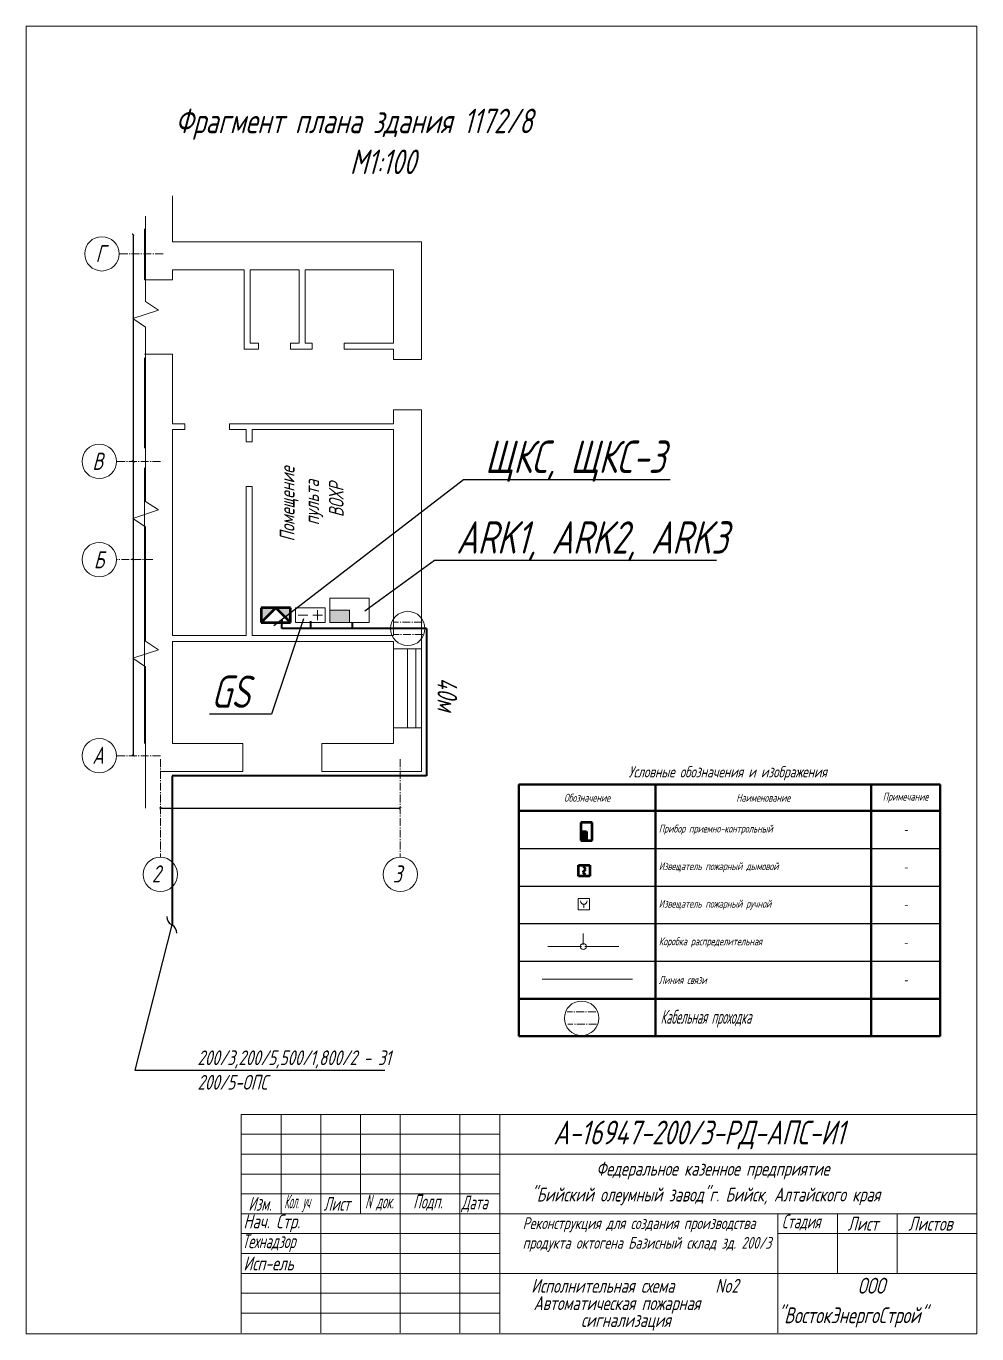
# Model space of a CAD drawing. Header units: millimetres. Extents: x 10081 to 14674, y 790 to 10644.
# Drawn here: x 13705 to 14674, y 9311 to 10644 of the extents above; entities that cross this region are included whole.
import ezdxf
from ezdxf import colors
from ezdxf.entities.mleader import LeaderData, LeaderLine
from ezdxf.math import Vec2, Vec3

# ---------------------------------------------------------------- set-up
doc = ezdxf.new("R2010")
doc.units = ezdxf.units.MM
doc.linetypes.add('GOST2.303 6', pattern=[12, 8, -1.5, 1, -1.5])
doc.linetypes.add('gost6', pattern=[12, 8, -1.5, 1, -1.5])
doc.layers.get('Defpoints').update_dxf_attribs({"color": 33})
for name, color, linetype, lineweight in [('Датчики (Вновь)', 2, 'Continuous', 50), ('ИИ_ОФОРМЛЕНИЕ_025', 7, 'Continuous', 25), ('Линия выноска', 137, 'Continuous', 20), ('Линия связи (Вновь)', 3, 'Continuous', 60), ('Осевая', 4, 'gost6', 25), ('ППК и др. приБоры', 171, 'Continuous', 50), ('Размерная', 4, 'Continuous', 25), ('Рамка толстая', 7, 'Continuous', 60), ('Рамка тонкая', 5, 'Continuous', 25), ('Связь', 84, 'Continuous', 50), ('Строительный', 251, 'Continuous', 13), ('ТаБлица', 253, 'Continuous', 25), ('текст', 7, 'Continuous', 25), ('Щиты пульты (Вновь)', 5, 'Continuous', 50), ('Элемент эл. схем', 7, 'Continuous', 35)]:
    doc.layers.add(name, color=color, linetype=linetype, lineweight=lineweight)
doc.layers.add('Текст.', color=51, linetype='Continuous')
doc.styles.add('Simplex', font='simplex.shx', dxfattribs={"width": 0.7, "oblique": 15})
doc.styles.get("Standard").update_dxf_attribs({"font": 'arial.ttf'})
doc.dimstyles.new('Simplex', dxfattribs={"dimtxt": 2.5, "dimasz": 2.5, "dimexe": 1.25, "dimexo": 0.625, "dimtad": 1, "dimtxsty": 'Simplex', "dimcen": 2.5, "dimclrt": 2, "dimadec": 0, "dimazin": 0, "dimtfac": 1, "dimtmove": 0, "dimatfit": 3, "dimfxl": 1, "dimarcsym": 0})

# ---------------------------------------------------------------- blocks, each defined once
blk = doc.blocks.new('_ArchTick')
at = {"color": 0, "linetype": 'ByBlock', "const_width": 0.15}
blk.add_lwpolyline([(-0.5, -0.5), (0.5, 0.5)], dxfattribs=at)
blk = doc.blocks.new('*D37')
at = {"layer": 'Defpoints', "color": 0, "lineweight": 40, "transparency": 16777216}
for p in [(13814, 10200.5), (13814, 10100.5), (13814, 10100.5)]:
    blk.add_point(p, dxfattribs=at)
at = {"layer": 'Размерная', "color": 0, "lineweight": -2, "transparency": 16777216}
for p, q in [((13813.3, 10200.5), (13812.7, 10200.5)), ((13814, 10200.5), (13814, 10100.5)), ((13813.3, 10100.5), (13812.7, 10100.5))]:
    blk.add_line(p, q, dxfattribs=at)
at = {"layer": 'Размерная', "color": 0, "lineweight": -2, "transparency": 16777216, "xscale": 2.5, "yscale": 2.5, "zscale": 2.5}
for p, rotation in [((13814, 10200.5), 90), ((13814, 10100.5), 270)]:
    blk.add_blockref('_ArchTick', p, dxfattribs=dict(at, rotation=rotation))
blk = doc.blocks.new('*D38')
at = {"layer": 'Defpoints', "color": 0, "lineweight": 40, "transparency": 16777216}
for p in [(13814.2, 10432), (13814, 10200.5), (13814.2, 10200.5)]:
    blk.add_point(p, dxfattribs=at)
at = {"layer": 'Размерная', "color": 0, "lineweight": -2, "transparency": 16777216}
for p, q in [((13813.5, 10432), (13812.9, 10432)), ((13814.2, 10432), (13814.2, 10200.5)), ((13814.6, 10200.5), (13815.4, 10200.5))]:
    blk.add_line(p, q, dxfattribs=at)
at = {"layer": 'Размерная', "color": 0, "lineweight": -2, "transparency": 16777216, "xscale": 2.5, "yscale": 2.5, "zscale": 2.5}
for p, rotation in [((13814.2, 10432), 90), ((13814.2, 10200.5), 270)]:
    blk.add_blockref('_ArchTick', p, dxfattribs=dict(at, rotation=rotation))
blk = doc.blocks.new('*D39')
at = {"layer": 'Defpoints', "color": 0, "lineweight": 40, "transparency": 16777216}
for p in [(13814, 10100.5), (13814, 9900.5), (13814, 9900.5)]:
    blk.add_point(p, dxfattribs=at)
at = {"layer": 'Размерная', "color": 0, "lineweight": -2, "transparency": 16777216}
for p, q in [((13813.3, 10100.5), (13812.7, 10100.5)), ((13814, 10100.5), (13814, 9900.5)), ((13813.3, 9900.5), (13812.7, 9900.5))]:
    blk.add_line(p, q, dxfattribs=at)
at = {"layer": 'Размерная', "color": 0, "lineweight": -2, "transparency": 16777216, "xscale": 2.5, "yscale": 2.5, "zscale": 2.5}
for p, rotation in [((13814, 10100.5), 90), ((13814, 9900.5), 270)]:
    blk.add_blockref('_ArchTick', p, dxfattribs=dict(at, rotation=rotation))
blk = doc.blocks.new('*D36')
at = {"layer": 'Defpoints', "color": 0, "lineweight": 40, "transparency": 16777216}
for p in [(13841.7, 9847), (14086.2, 9847), (14086.2, 9847)]:
    blk.add_point(p, dxfattribs=at)
at = {"layer": 'Размерная', "color": 0, "lineweight": -2, "transparency": 16777216}
for p, q in [((13841.7, 9847.6), (13841.7, 9848.2)), ((13841.7, 9847), (14086.2, 9847)), ((14086.2, 9847.6), (14086.2, 9848.2))]:
    blk.add_line(p, q, dxfattribs=at)
at = {"layer": 'Размерная', "color": 0, "lineweight": -2, "transparency": 16777216, "xscale": 2.5, "yscale": 2.5, "zscale": 2.5, "rotation": 180}
blk.add_blockref('_ArchTick', (13841.7, 9847), dxfattribs=at)
at = {"layer": 'Размерная', "color": 0, "lineweight": -2, "transparency": 16777216, "xscale": 2.5, "yscale": 2.5, "zscale": 2.5}
blk.add_blockref('_ArchTick', (14086.2, 9847), dxfattribs=at)
blk = doc.blocks.new('_Integral')
at = {"color": 0, "linetype": 'ByBlock', "lineweight": -2}
for centre, start, end in [((0.445, -0.091), 102, 168), ((-0.445, 0.091), 282, 348)]:
    blk.add_arc(centre, 0.454, start, end, dxfattribs=at)
blk = doc.blocks.new('A$C34980ADB')
at = {"layer": 'ППК и др. приБоры', "lineweight": 18}
blk.add_hatch(color=256, dxfattribs=at).paths.add_polyline_path([(5, 4), (2.5, 4), (2.5, 0), (5, 0)])
for p, q in [((5, 8), (0, 8)), ((0, 8), (0, 0)), ((5, 0), (5, 8)), ((5, 4), (2.5, 4)), ((2.5, 4), (2.5, 0)), ((0, 0), (5, 0))]:
    blk.add_line(p, q, dxfattribs=at)
blk = doc.blocks.new('A$C5E2B28DD')
at = {"layer": 'Щиты пульты (Вновь)'}
h = blk.add_hatch(color=256, dxfattribs=at)
h.paths.add_polyline_path([(0, 0), (3, 0), (0, 3)])
h.paths.add_polyline_path([(0, 6), (0, 3), (3, 6)])
for p, q in [((3, 6), (0, 6)), ((0, 6), (0, 0)), ((0, 3), (3, 6)), ((3, 0), (3, 6)), ((3, 0), (0, 3)), ((0, 0), (3, 0))]:
    blk.add_line(p, q, dxfattribs=at)
blk = doc.blocks.new('_None')
blk = doc.blocks.new('*T142')
at = {"layer": 'ТаБлица', "color": 0, "linetype": 'ByBlock', "lineweight": 40, "transparency": 16777216}
for p, q in [((0, 0), (429.2, 0)), ((0, 0), (0, -256.6)), ((139.2, 0), (139.2, -256.6)), ((359, 0), (359, -256.6)), ((429.2, 0), (429.2, -256.6)), ((0, -26.8), (429.2, -26.8)), ((0, -218.3), (429.2, -218.3)), ((0, -256.6), (429.2, -256.6))]:
    blk.add_line(p, q, dxfattribs=at)
at = {"layer": 'ТаБлица', "color": 5, "linetype": 'ByBlock', "lineweight": 25, "transparency": 16777216}
for p, q in [((0, -65.1), (429.2, -65.1)), ((0, -103.4), (429.2, -103.4)), ((0, -141.7), (429.2, -141.7)), ((0, -180), (429.2, -180))]:
    blk.add_line(p, q, dxfattribs=at)
at = {"layer": 'ТаБлица', "color": 2, "lineweight": 20, "transparency": 16777216, "char_height": 8.05, "style": 'Simplex'}
for s, insert, width, attachment_point in [('{\\C256;\\c0;Обозначение}', (69.6, -13.4), 139.244, 5), ('{\\C256;\\c0;Наименование}', (249.1, -13.4), 219.744, 5), ('{\\C256;\\c0;Примечание}', (394.1, -13.4), 70.244, 5), ('{\\C256;\\c0;Прибор приемно-контрольный}', (142.7, -46), 212.844, 4), ('-', (394.1, -46), 63.344, 5), ('{\\C256;\\c0;Извещатель пожарный дымовой}', (142.7, -84.3), 212.844, 4), ('-', (394.1, -84.3), 63.344, 5), ('{\\C256;\\c0;Извещатель пожарный ручной}', (142.7, -122.6), 212.844, 4), ('-', (394.1, -122.6), 63.344, 5), ('{\\C256;\\c0;Коробка распределительная}', (142.7, -160.9), 212.844, 4), ('-', (394.1, -160.9), 63.344, 5), ('{\\C256;\\c0;Линия связи}', (142.7, -199.2), 212.844, 4), ('-', (394.1, -199.2), 63.344, 5)]:
    blk.add_mtext(s, dxfattribs=dict(at, insert=insert, width=width, attachment_point=attachment_point))
blk = doc.blocks.new('A$C3B4B2642')
at = {"layer": 'ППК и др. приБоры'}
blk.add_hatch(color=256, dxfattribs=at).paths.add_polyline_path([(4, 2.5), (4, 0), (8, 0), (8, 2.5)])
for p, q in [((0, 5), (0, 0)), ((8, 5), (0, 5)), ((4, 0), (4, 2.5)), ((4, 2.5), (8, 2.5)), ((8, 0), (8, 5)), ((0, 0), (8, 0))]:
    blk.add_line(p, q, dxfattribs=at)
blk = doc.blocks.new('A$C22FD429A')
at = {"layer": 'Датчики (Вновь)', "color": 18, "true_color": 0x000000}
for p, q in [((0, 5), (5, 5)), ((0, 0), (0, 5)), ((5, 0), (0, 0)), ((1.79, 1.79), (3.21, 3.21)), ((1.79, 1.79), (2.85, 0.73)), ((3.21, 3.21), (2.15, 4.27)), ((5, 5), (5, 0))]:
    blk.add_line(p, q, dxfattribs=at)

msp = doc.modelspace()

# ---------------------------------------------------------------- linework, layer by layer
at = {"color": 18, "lineweight": 20, "true_color": 0x000000}
for p, q in [((13924.24474, 9534.80059), (14673.49474, 9534.80059)), ((13924.24474, 9534.80059), (13924.24474, 9312.05059)), ((13964.74474, 9534.80059), (13964.74474, 9433.55059)), ((14005.24474, 9534.80059), (14005.24474, 9312.05059)), ((14045.74474, 9534.80059), (14045.74474, 9433.55059)), ((14086.24474, 9534.80059), (14086.24474, 9312.05059)), ((14146.99474, 9534.80059), (14146.99474, 9312.05059)), ((14187.49474, 9534.80059), (14187.49474, 9312.05059)), ((13924.24474, 9514.55059), (14187.49474, 9514.55059)), ((13924.24474, 9494.30059), (14187.49474, 9494.30059)), ((14187.49474, 9494.30059), (14673.49474, 9494.30059)), ((13924.24474, 9474.05059), (14187.49474, 9474.05059)), ((13924.24474, 9453.80059), (14187.49474, 9453.80059)), ((13924.24474, 9433.55059), (14673.49474, 9433.55059)), ((14470.99474, 9433.55059), (14470.99474, 9312.05059)), ((14531.74474, 9433.55059), (14531.74474, 9372.80059)), ((14592.49474, 9433.55059), (14592.49474, 9372.80059)), ((13924.24474, 9413.30059), (14187.49474, 9413.30059)), ((14470.99474, 9413.30059), (14673.49474, 9413.30059)), ((13924.24474, 9393.05059), (14187.49474, 9393.05059)), ((13924.24474, 9372.80059), (14187.49474, 9372.80059)), ((14187.49474, 9372.80059), (14673.49474, 9372.80059)), ((13924.24474, 9352.55059), (14187.49474, 9352.55059)), ((13924.24474, 9332.30059), (14187.49474, 9332.30059))]:
    msp.add_line(p, q, dxfattribs=at)
at = {"layer": 'Датчики (Вновь)', "color": 5, "lineweight": 20}
for p, q in [((14267.50246, 9754.76757), (14279.00246, 9754.76757)), ((14267.50246, 9743.26757), (14267.50246, 9754.76757)), ((14273.25246, 9745.56757), (14273.25246, 9749.01757)), ((14279.00246, 9754.76757), (14279.00246, 9743.26757)), ((14279.00246, 9743.26757), (14267.50246, 9743.26757))]:
    msp.add_line(p, q, dxfattribs=at)
msp.add_arc((14273.25246, 9752.46757), 3.45, 180, 0, dxfattribs=at)
at = {"layer": 'Линия связи (Вновь)', "color": 18, "lineweight": 35, "true_color": 0x000000}
for p, q in [((13965.65967, 10030.16787), (13965.70523, 10038.58145)), ((14112.97635, 10030.23791), (13965.67641, 10030.1882)), ((13995.13875, 10030.19687), (13995.13875, 10037.70952)), ((14037.64983, 10030.22406), (14037.66617, 10036.13952)), ((14112.97635, 10030.23791), (14113.04885, 9880.0781)), ((14113.08006, 9879.90042), (13853.68746, 9879.85217)), ((13853.68746, 9879.85217), (13853.74159, 9728.43373))]:
    msp.add_line(p, q, dxfattribs=at)
at = {"layer": 'Линия связи (Вновь)', "lineweight": 20}
for p, q in [((14272.66073, 9707.73463), (14272.66073, 9719.23463)), ((14270.93573, 9706.00963), (14236.43573, 9706.00963)), ((14274.38573, 9706.00963), (14308.88573, 9706.00963)), ((14230.80286, 9672.71885), (14322.80286, 9672.71885))]:
    msp.add_line(p, q, dxfattribs=at)
at = {"layer": 'Осевая', "color": 18, "lineweight": 20, "true_color": 0x000000}
for p, q in [((13844.4388, 10412.13765), (13799.64469, 10412.13765)), ((13841.75951, 10200.4644), (13796.9654, 10200.4644)), ((13834.06834, 10100.4644), (13796.9654, 10100.4644)), ((13841.75951, 9900.4644), (13796.9654, 9900.4644)), ((13841.7263, 9896.9644), (13841.7263, 9796.9644)), ((14086.2263, 9896.9644), (14086.2263, 9796.9644))]:
    msp.add_line(p, q, dxfattribs=at)
at = {"layer": 'Рамка толстая', "color": 18, "lineweight": 20, "true_color": 0x000000}
for p, q in [((13705.01564, 10644.24726), (14673.64064, 10644.24726)), ((13705.01564, 10644.24726), (13705.01564, 9311.12226)), ((14673.64064, 10644.24726), (14673.64064, 9311.12226)), ((14673.64064, 9311.12226), (13705.01564, 9311.12226))]:
    msp.add_line(p, q, dxfattribs=at)
at = {"layer": 'Рамка тонкая', "color": 18, "lineweight": 20, "true_color": 0x000000}
for p, q in [((13826.75951, 10450.68426), (13826.75951, 10363.40411)), ((13826.75951, 10363.40411), (13839.69922, 10354.77764)), ((13839.69922, 10354.77764), (13813.81979, 10346.15116)), ((13813.81979, 10346.15116), (13826.75951, 10337.52468)), ((13826.75951, 10337.52468), (13826.75951, 10159.65411)), ((13826.75951, 10159.65411), (13839.69922, 10151.02764)), ((13839.69922, 10151.02764), (13813.81979, 10142.40116)), ((13813.81979, 10142.40116), (13826.75951, 10133.77468)), ((13826.75951, 10017.15411), (13826.75951, 10133.77468)), ((13826.75951, 10017.15411), (13839.69922, 10008.52764)), ((13839.69922, 10008.52764), (13813.81979, 9999.90116)), ((13813.81979, 9999.90116), (13826.75951, 9991.27468)), ((13826.75951, 9991.27468), (13826.75951, 9846.9644))]:
    msp.add_line(p, q, dxfattribs=at)
for centre in [(13782.14469, 10412.13765), (13779.4654, 10200.4644), (13779.4654, 10100.4644), (14093.80965, 10030.19656), (13779.4654, 9900.4644), (13841.7263, 9779.4644), (14086.2263, 9779.4644), (14270.91163, 9632.8911)]:
    msp.add_circle(centre, 17.5, dxfattribs=at)
at = {"layer": 'Связь', "lineweight": 20}
msp.add_circle((14272.66073, 9706.00963), 3.10721, dxfattribs=at)
at = {"layer": 'Строительный', "color": 18, "lineweight": 20, "true_color": 0x000000}
for p, q in [((13854.2263, 10424.4644), (13854.2263, 10471.3394)), ((13825.7263, 10385.52819), (13825.7263, 10437.6213)), ((14107.7263, 10424.4644), (13854.2263, 10424.4644)), ((14107.7263, 10424.4644), (14107.7263, 10304.4644)), ((13854.2263, 10385.52819), (13825.7263, 10385.52819)), ((13927.2263, 10395.9644), (13854.2263, 10395.9644)), ((13854.2263, 10385.52819), (13854.2263, 10395.9644)), ((13927.2263, 10314.9644), (13927.2263, 10395.9644)), ((13983.2263, 10395.9644), (13933.2263, 10395.9644)), ((13933.2263, 10320.9644), (13933.2263, 10395.9644)), ((13983.2263, 10320.9644), (13983.2263, 10395.9644)), ((14079.2263, 10395.9644), (13989.2263, 10395.9644)), ((13989.2263, 10320.9644), (13989.2263, 10395.9644)), ((14079.2263, 10395.9644), (14079.2263, 10320.9644)), ((13941.75198, 10320.9644), (13933.2263, 10320.9644)), ((13941.75198, 10320.9644), (13941.75198, 10314.9644)), ((13983.2263, 10320.9644), (13974.25198, 10320.9644)), ((13974.25198, 10320.9644), (13974.25198, 10314.9644)), ((13996.3805, 10320.9644), (13989.2263, 10320.9644)), ((13996.3805, 10320.9644), (13996.3805, 10314.9644)), ((14079.2263, 10320.9644), (14028.8805, 10320.9644)), ((14028.8805, 10320.9644), (14028.8805, 10314.9644)), ((13854.2263, 10309.9644), (13825.7263, 10309.9644)), ((13825.7263, 10213.9644), (13825.7263, 10305.9644)), ((13854.2263, 10238.9644), (13854.2263, 10309.9644)), ((13941.75198, 10314.9644), (13927.2263, 10314.9644)), ((13996.3805, 10314.9644), (13974.25198, 10314.9644)), ((14079.2263, 10314.9644), (14028.8805, 10314.9644)), ((14079.2263, 10314.9644), (14079.2263, 10304.4644)), ((14107.7263, 10304.4644), (14079.2263, 10304.4644)), ((14079.2263, 10252.9644), (14079.2263, 10238.9644)), ((14107.7263, 10252.9644), (14079.2263, 10252.9644)), ((14079.2263, 10252.9644), (14079.2263, 10238.9644)), ((14107.7263, 10252.9644), (14107.7263, 10009.4644)), ((13854.2263, 10238.9644), (13866.7263, 10238.9644)), ((13866.7263, 10238.9644), (13866.7263, 10232.9644)), ((13912.2263, 10238.9644), (14079.2263, 10238.9644)), ((13912.2263, 10238.9644), (13912.2263, 10232.9644)), ((13854.2263, 10232.9644), (13866.7263, 10232.9644)), ((13854.2263, 10022.9644), (13854.2263, 10232.9644)), ((13912.2263, 10232.9644), (13929.2263, 10232.9644)), ((13929.2263, 10232.9644), (13929.2263, 10220.4644)), ((13935.2263, 10232.9644), (13935.2263, 10220.4644)), ((13935.2263, 10232.9644), (14079.2263, 10232.9644)), ((14079.2263, 10232.9644), (14079.2263, 10022.9644)), ((13935.2263, 10220.4644), (13929.2263, 10220.4644)), ((13825.7263, 9912.9644), (13825.7263, 10193.9644)), ((13929.2263, 10174.9644), (13929.2263, 10022.9644)), ((13935.2263, 10174.9644), (13929.2263, 10174.9644)), ((13935.2263, 10174.9644), (13935.2263, 10022.9644)), ((14079.2263, 10117.4644), (14079.2263, 10022.9644)), ((13854.2263, 10082.3394), (13854.2263, 10022.9644)), ((13854.2263, 10022.9644), (13929.2263, 10022.9644)), ((13854.2263, 10016.9644), (13854.2263, 9912.9644)), ((13854.2263, 10016.9644), (14079.2263, 10016.9644)), ((13854.2263, 9912.9644), (13854.2263, 10016.9644)), ((13935.2263, 10022.9644), (14079.2263, 10022.9644)), ((14079.2263, 10016.9644), (14079.2263, 9912.9644)), ((14107.7263, 10009.4644), (14079.2263, 10009.4644)), ((14093.4763, 9928.9644), (14093.4763, 10009.4644)), ((14102.09808, 9928.9644), (14102.09808, 10009.4644)), ((14107.7263, 9928.9644), (14107.7263, 10009.4644)), ((13825.7263, 9944.76938), (13825.7263, 9947.89438)), ((14107.7263, 9928.9644), (14079.2263, 9928.9644)), ((14107.7263, 9928.9644), (14107.7263, 9884.4644)), ((13854.2263, 9912.9644), (13925.64632, 9912.9644)), ((13925.64632, 9912.9644), (13925.64632, 9884.4644)), ((14006.14632, 9912.9644), (14079.2263, 9912.9644)), ((14006.14632, 9912.9644), (14006.14632, 9884.4644)), ((14006.14632, 9912.9644), (14006.14632, 9884.4644)), ((13842.20733, 9884.53208), (13925.64632, 9884.4644)), ((14006.14632, 9884.4644), (14107.7263, 9884.4644))]:
    msp.add_line(p, q, dxfattribs=at)
at = {"layer": 'Текст.', "color": 1, "linetype": 'GOST2.303 6', "lineweight": 20}
for p, q in [((14108.42705, 10036.68903), (14079.28577, 10036.68903)), ((14109.04707, 10023.99148), (14079.90579, 10023.99148)), ((14285.52903, 9639.38357), (14256.38775, 9639.38357)), ((14286.14905, 9626.68602), (14257.00776, 9626.68602))]:
    msp.add_line(p, q, dxfattribs=at)
at = {"layer": 'Щиты пульты (Вновь)', "color": 18, "lineweight": 20, "true_color": 0x000000}
for p, q in [((13979.50232, 10051.22808), (13979.50232, 10036.22808)), ((14009.50232, 10051.22808), (13979.50232, 10051.22808)), ((13992.00232, 10043.72808), (13982.00232, 10043.72808)), ((14007.00232, 10043.72808), (13997.00232, 10043.72808)), ((14002.00232, 10038.72808), (14002.00232, 10048.72808)), ((14009.50232, 10036.22808), (14009.50232, 10051.22808)), ((13979.50232, 10036.22808), (14009.50232, 10036.22808))]:
    msp.add_line(p, q, dxfattribs=at)

# ---------------------------------------------------------------- block references
msp.add_blockref('*T142', (14206.91524, 9871.0666))
at = {"lineweight": 20, "xscale": 2.3, "yscale": 2.3, "zscale": 2.3, "rotation": 270}
msp.add_blockref('A$C3B4B2642', (14270.16527, 9832.52004), dxfattribs=at)
at = {"lineweight": 20, "xscale": 2.3, "yscale": 2.3, "zscale": 2.3}
msp.add_blockref('A$C22FD429A', (14267.91205, 9777.57165), dxfattribs=at)
at = {"layer": 'Элемент эл. схем', "color": 18, "lineweight": 20, "true_color": 0x000000, "xscale": 5, "yscale": 5, "zscale": 5, "rotation": 270}
for name, p in [('A$C34980ADB', (14014.50233, 10061.22797)), ('A$C5E2B28DD', (13944.50246, 10051.2282))]:
    msp.add_blockref(name, p, dxfattribs=at)

# ---------------------------------------------------------------- texts
at = {"color": 18, "lineweight": 20, "true_color": 0x000000, "style": 'Simplex', "oblique": 15}
for s, height, width, p in [('Кабельная проходка', 14.175, 0.5, (14351.38245, 9627.18318)), ('А-16947-200/3-РД-АПС-И1', 24.3, 0.7, (14242.03218, 9504.20249)), ('Федеральное казенное предприятие', 14.175, 0.7, (14285.84527, 9472.36309)), ('Кол. уч', 14.175, 0.4, (13967.79868, 9438.95059)), ('N', 14.175, 0.5, (14050.31665, 9438.95059)), ('Подп.', 14.175, 0.6, (14099.31681, 9438.95059)), ('Дата', 14.175, 0.6, (14148.52041, 9437.93809)), ('"Бийский олеумный завод"г. Бийск, Алтайского края', 14.175, 0.7, (14219.37421, 9446.03809)), ('Изм.', 14.175, 0.6, (13931.44431, 9436.58809)), ('Лист', 14.175, 0.6, (14008.11911, 9436.58809)), ('док.', 14.175, 0.5, (14061.59071, 9438.95059)), ('Нач. Стр.', 14.175, 0.7, (13926.40474, 9418.70059)), ('Стадия', 14.175, 0.6, (14474.94652, 9418.70059)), ('Лист', 14.175, 0.7, (14542.03849, 9416.33809)), ('Листов', 14.175, 0.7, (14603.88623, 9416.33809)), ('Технадзор', 14.175, 0.6, (13925.05474, 9398.45059)), ('Исп-ель', 14.175, 0.7, (13926.40474, 9375.83809)), ('Исполнительная схема ', 14.175, 0.7, (14219.65127, 9353.01889)), ('No2', 14.175, 0.7, (14407.23377, 9353.01889)), ('ООО', 16.2, 0.7, (14552.25435, 9352.06845)), ('Автоматическая пожарная ', 14.175, 0.7, (14221.98025, 9335.34122)), ('"ВостокЭнергоСтрой"', 16.2, 0.7, (14470.60061, 9321.98273)), ('сигнализация', 14.175, 0.7, (14270.3856, 9318.15384))]:
    msp.add_text(s, height=height, dxfattribs=dict(at, width=width)).set_placement(p)
at = {"layer": 'ИИ_ОФОРМЛЕНИЕ_025', "color": 18, "lineweight": 20, "true_color": 0x000000, "insert": (14210.94426, 9429.94903), "char_height": 12, "attachment_point": 1}
msp.add_mtext_dynamic_manual_height_columns('{\\Fsimplex|c204;\\Q15;\\W0.7;Реконструкция для создания производства продукта октогена Базисный склад зд. 200/3}', width=276.2589272, gutter_width=12.5, heights=[0], dxfattribs=at)
at = {"layer": 'ТаБлица', "color": 18, "lineweight": 20, "true_color": 0x000000, "insert": (14134.1262, 9963.21454), "char_height": 20, "width": 275.88, "attachment_point": 5, "rotation": 270, "style": 'Simplex'}
msp.add_mtext('40м', dxfattribs=at)
at = {"layer": 'ТаБлица', "color": 2, "lineweight": 20, "insert": (14419.79712, 9882.5666), "char_height": 11.5, "width": 425.2362496, "attachment_point": 5, "style": 'Simplex'}
msp.add_mtext('{\\C256;\\c0;Условные обозначения и изображения}', dxfattribs=at)
at = {"layer": 'текст', "color": 18, "lineweight": 20, "true_color": 0x000000, "attachment_point": 1, "style": 'Simplex'}
for s, width, insert, char_height in [('\\pi67.231;Фрагмент плана здания 1172/8 \\P\\pi245.12;М1:100', 578.999515, (13789.70432, 10560.1046), 25), ('\\pi-2.7966;Г', 6.0958109, (13778.51528, 10421.11229), 17.5), ('\\pi-2.9334;В', 6.0958109, (13775.40438, 10209.43102), 17.5), ('\\pi-2.505;Б', 6.0958109, (13776.4079, 10108.95312), 17.5), ('\\pi-1.9104;А', 6.0958109, (13774.36654, 9909.70824), 17.5), ('\\pi-2.6417;2', 6.0958109, (13835.63618, 9788.75344), 17.5), ('\\pi-2.6417;3', 6.0958109, (14081.31741, 9788.7129), 17.5)]:
    msp.add_mtext_dynamic_manual_height_columns(s, width=width, gutter_width=12.5, heights=[0], dxfattribs=dict(at, insert=insert, char_height=char_height))
at = {"layer": 'текст', "color": 18, "lineweight": 20, "true_color": 0x000000, "insert": (13963.46315, 10149.45208), "char_height": 15, "attachment_point": 1, "rotation": 90, "style": 'Simplex'}
msp.add_mtext_dynamic_manual_height_columns('\\pi-30.557;Помещение \\P\\pi-13.94;пульта \\P\\pi-5.7268;ВОХР', width=28.8, gutter_width=12.5, heights=[0], dxfattribs=at)

# ---------------------------------------------------------------- dimensions: what is measured, and where the dimension line sits
at = {"layer": 'Размерная', "color": 18, "lineweight": 20, "true_color": 0x000000}
for base, p1, p2, picture, middle in [((13814.15468, 10200.4644), (13814.15468, 10431.9733), (13813.97196, 10200.4644), '*D38', (13814.15468, 10316.21885)), ((13813.97196, 10100.4644), (13813.97196, 10200.4644), (13813.97196, 10100.4644), '*D37', (13813.97196, 10150.4644)), ((13813.97196, 9900.4644), (13813.97196, 10100.4644), (13813.97196, 9900.4644), '*D39', (13813.97196, 10000.4644))]:
    dim = msp.add_linear_dim(base=base, p1=p1, p2=p2, angle=90, text=' ', dimstyle='Simplex', override={"dimlfac": 100, "dimtxsty": 'Simplex', "dimblk1": 'ArchTick', "dimblk2": 'ArchTick', "dimsah": 1}, dxfattribs=at)
    dim.commit()
    dim.dimension.update_dxf_attribs({"geometry": picture, "text_midpoint": middle})
dim = msp.add_linear_dim(base=(14086.2263, 9846.9644), p1=(13841.7263, 9846.9644), p2=(14086.2263, 9846.9644), text=' ', dimstyle='Simplex', override={"dimlfac": 100, "dimtxsty": 'Simplex', "dimblk1": 'ArchTick', "dimblk2": 'ArchTick', "dimsah": 1}, dxfattribs=at)
dim.commit()
dim.dimension.update_dxf_attribs({"geometry": '*D36', "text_midpoint": (13963.9763, 9846.9644)})

# ---------------------------------------------------------------- leaders
at = {"layer": 'Линия выноска', "color": 18, "lineweight": 20, "true_color": 0x000000}
ml = msp.add_multileader_mtext('Standard', dxfattribs=at)
ml.set_content('{\\C256;\\c0;ЩКС, ЩКС-3}', color=2, style='Simplex')
ml.set_leader_properties()
ml.set_arrow_properties(name='NONE')
ml.build(insert=Vec2(0, 0))
ml.multileader.update_dxf_attribs({"text_left_attachment_type": 6, "text_right_attachment_type": 6, "dogleg_length": 0, "arrow_head_size": 44})
ctx = ml.context
ctx.base_point, ctx.char_height, ctx.arrow_head_size, ctx.landing_gap_size, ctx.plane_origin = Vec3(14150.60575, 10182.1698), 33, 44, 22, Vec3(13492.14954, 9743.26744)
ctx.left_attachment, ctx.right_attachment = 6, 6
notes = []
notes.append((ctx, [(0, (1, 1, 0), (14150.60575, 10182.1698), (1, 0), 0, [(0, [(13957.2365, 10033.29107)], 0, [])])]))
ctx.mtext.insert, ctx.mtext.flow_direction = Vec3(14172.60575, 10221.7698), 5
ml = msp.add_multileader_mtext('Standard', dxfattribs=at)
ml.set_content('{\\C256;\\c0;ARK1, ARK2, ARK3}', color=2, style='Simplex')
ml.set_leader_properties()
ml.set_arrow_properties(name='NONE')
ml.build(insert=Vec2(0, 0))
ml.multileader.update_dxf_attribs({"text_left_attachment_type": 6, "text_right_attachment_type": 6, "dogleg_length": 0, "arrow_head_size": 44})
ctx = ml.context
ctx.base_point, ctx.char_height, ctx.arrow_head_size, ctx.landing_gap_size, ctx.plane_origin = Vec3(14121.18585, 10099.89895), 33, 44, 22, Vec3(13492.40694, 9901.18087)
ctx.left_attachment, ctx.right_attachment = 6, 6
notes.append((ctx, [(0, (1, 1, 0), (14121.18585, 10099.89895), (1, 0), 0, [(0, [(14050.21695, 10048.03154)], 0, [])])]))
ctx.mtext.insert, ctx.mtext.flow_direction = Vec3(14143.18585, 10139.49895), 5
ml = msp.add_multileader_mtext('Standard', dxfattribs=at)
ml.set_content('{\\C256;\\c0;GS}', color=2, style='Simplex')
ml.set_leader_properties()
ml.set_arrow_properties(name='NONE')
ml.build(insert=Vec2(0, 0))
ml.multileader.update_dxf_attribs({"text_left_attachment_type": 6, "text_right_attachment_type": 6, "dogleg_length": 0, "arrow_head_size": 44})
ctx = ml.context
ctx.base_point, ctx.char_height, ctx.arrow_head_size, ctx.landing_gap_size, ctx.plane_origin = Vec3(13868.00696, 9942.69054), 33, 44, 22, Vec3(13481.77903, 9764.68967)
ctx.left_attachment, ctx.right_attachment, ctx.text_align_type = 6, 6, 2
notes.append((ctx, [(1, (1, 1, 0), (13954.88078, 9942.69054), (-1, 0), 0, [(0, [(13987.71516, 10040.20424)], 0, [])])]))
ctx.mtext.insert, ctx.mtext.alignment, ctx.mtext.flow_direction = Vec3(13932.88078, 9982.29054), 3, 5
ml = msp.add_multileader_mtext('Standard', dxfattribs=at)
ml.set_content('\\A1;{\\C256;\\c0;200/3,200/5,500/1,800/2 - 31^J200/5-ОПС}', color=2, style='Simplex')
ml.set_leader_properties()
ml.set_arrow_properties(name='INTEGRAL')
ml.build(insert=Vec2(0, 0))
ml.multileader.update_dxf_attribs({"text_left_attachment_type": 6, "text_right_attachment_type": 6, "dogleg_length": 8.32248, "arrow_head_size": 20})
ctx = ml.context
ctx.base_point, ctx.char_height, ctx.arrow_head_size, ctx.landing_gap_size, ctx.plane_origin = Vec3(13869.58417, 9580.0846), 15, 20, 10, Vec3(13601.90614, 9648.01263)
ctx.left_attachment, ctx.right_attachment = 6, 6
notes.append((ctx, [(0, (1, 1, 0), (13815.67859, 9580.0846), (1, 0), 53.90558, [(0, [(13853.44221, 9727.9726)], 0, [])])]))
ctx.mtext.insert, ctx.mtext.width, ctx.mtext.defined_height, ctx.mtext.flow_direction = Vec3(13879.58417, 9600.0846), 453.7351814, 74.93373, 5
for ctx, leaders in notes:
    for number, flags, end, landing, length, lines in leaders:
        leader = LeaderData()
        leader.index, (leader.has_last_leader_line, leader.has_dogleg_vector, leader.attachment_direction) = number, flags
        leader.last_leader_point, leader.dogleg_vector, leader.dogleg_length = Vec3(end), Vec3(landing), length
        for number, points, colour, breaks in lines:
            line = LeaderLine()
            line.index, line.vertices, line.color, line.breaks = number, Vec3.list(points), colors.encode_raw_color(colour), breaks
            leader.lines.append(line)
        ctx.leaders.append(leader)

doc.saveas('drawing.dxf')
